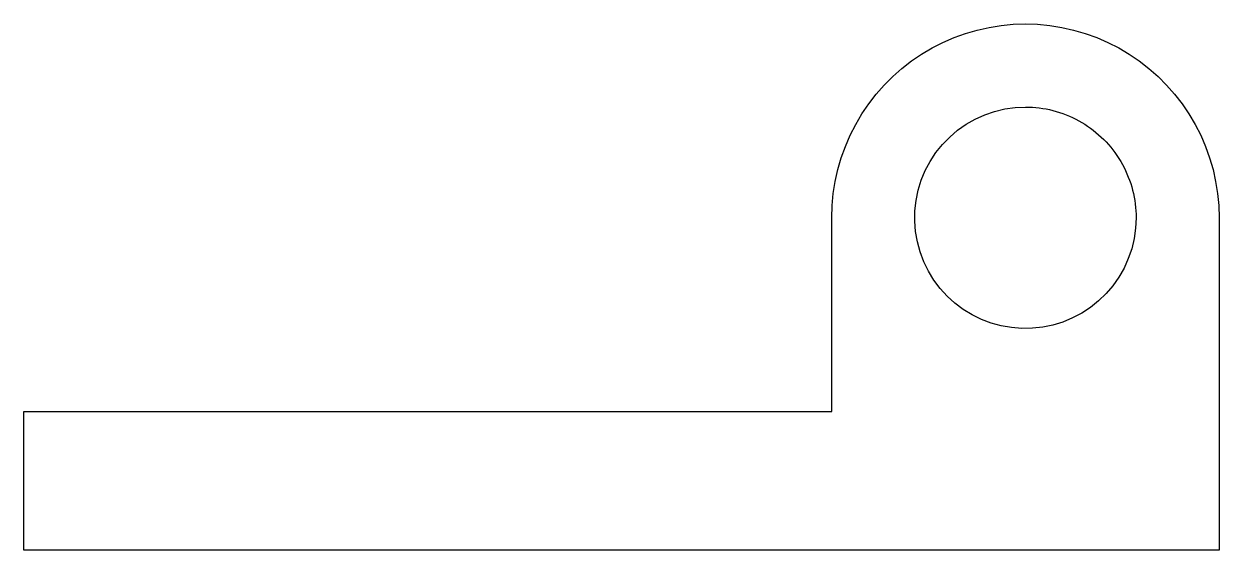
# Model space of a CAD drawing. Header units: metres. Extents: x -34.1 to 9.1, y 0 to 19.
import ezdxf

# ---------------------------------------------------------------- set-up
doc = ezdxf.new("R2010")
doc.units = ezdxf.units.M

msp = doc.modelspace()

# ---------------------------------------------------------------- linework, layer by layer
for points in [[(-4.9, 12), (-4.886, 12.44), (-4.845, 12.877), (-4.776, 13.312), (-4.68, 13.741), (-4.557, 14.163), (-4.408, 14.577), (-4.234, 14.98), (-4.034, 15.372), (-3.81, 15.751), (-3.563, 16.114), (-3.294, 16.462), (-3.003, 16.792), (-2.692, 17.103), (-2.362, 17.394), (-2.014, 17.663), (-1.651, 17.91), (-1.272, 18.134), (-0.88, 18.334), (-0.477, 18.508), (-0.063, 18.657), (0.359, 18.78), (0.788, 18.876), (1.223, 18.945), (1.66, 18.986), (2.1, 19), (2.54, 18.986), (2.977, 18.945), (3.412, 18.876), (3.841, 18.78), (4.263, 18.657), (4.677, 18.508), (5.08, 18.334), (5.472, 18.134), (5.851, 17.91), (6.214, 17.663), (6.562, 17.394), (6.892, 17.103), (7.203, 16.792), (7.494, 16.462), (7.763, 16.114), (8.01, 15.751), (8.234, 15.372), (8.434, 14.98), (8.608, 14.577), (8.757, 14.163), (8.88, 13.741), (8.976, 13.312), (9.045, 12.877), (9.086, 12.44), (9.1, 12)], [(6.1, 12), (6.082, 11.624), (6.029, 11.25), (5.941, 10.884), (5.819, 10.528), (5.664, 10.184), (5.477, 9.857), (5.261, 9.548), (5.016, 9.262), (4.745, 9), (4.451, 8.764), (4.136, 8.557), (3.803, 8.381), (3.455, 8.236), (3.095, 8.126), (2.726, 8.049), (2.351, 8.008), (1.974, 8.002), (1.599, 8.032), (1.227, 8.096), (0.864, 8.196), (0.511, 8.329), (0.173, 8.495), (-0.148, 8.692), (-0.45, 8.918), (-0.728, 9.172), (-0.982, 9.45), (-1.208, 9.752), (-1.405, 10.073), (-1.571, 10.411), (-1.704, 10.764), (-1.804, 11.127), (-1.868, 11.499), (-1.898, 11.874), (-1.892, 12.251), (-1.851, 12.626), (-1.774, 12.995), (-1.664, 13.355), (-1.519, 13.703), (-1.343, 14.036), (-1.136, 14.351), (-0.9, 14.645), (-0.638, 14.916), (-0.352, 15.161), (-0.043, 15.377), (0.284, 15.564), (0.628, 15.719), (0.984, 15.841), (1.35, 15.929), (1.724, 15.982), (2.1, 16)], [(2.1, 16), (2.226, 15.998), (2.351, 15.992), (2.476, 15.982), (2.601, 15.968), (2.726, 15.951), (2.85, 15.929), (2.973, 15.904), (3.095, 15.874), (3.216, 15.841), (3.336, 15.804), (3.455, 15.764), (3.572, 15.719), (3.689, 15.671), (3.803, 15.619), (3.916, 15.564), (4.027, 15.505), (4.136, 15.443), (4.243, 15.377), (4.348, 15.308), (4.451, 15.236), (4.552, 15.161), (4.65, 15.082), (4.745, 15), (4.838, 14.916), (4.928, 14.828), (5.016, 14.738), (5.1, 14.645), (5.182, 14.55), (5.261, 14.452), (5.336, 14.351), (5.408, 14.248), (5.477, 14.143), (5.543, 14.036), (5.605, 13.927), (5.664, 13.816), (5.719, 13.703), (5.771, 13.589), (5.819, 13.472), (5.864, 13.355), (5.904, 13.236), (5.941, 13.116), (5.974, 12.995), (6.004, 12.873), (6.029, 12.75), (6.051, 12.626), (6.068, 12.501), (6.082, 12.376), (6.092, 12.251), (6.098, 12.126), (6.1, 12)], [(-4.9, 5), (-4.9, 5.14), (-4.9, 5.28), (-4.9, 5.42), (-4.9, 5.56), (-4.9, 5.7), (-4.9, 5.84), (-4.9, 5.98), (-4.9, 6.12), (-4.9, 6.26), (-4.9, 6.4), (-4.9, 6.54), (-4.9, 6.68), (-4.9, 6.82), (-4.9, 6.96), (-4.9, 7.1), (-4.9, 7.24), (-4.9, 7.38), (-4.9, 7.52), (-4.9, 7.66), (-4.9, 7.8), (-4.9, 7.94), (-4.9, 8.08), (-4.9, 8.22), (-4.9, 8.36), (-4.9, 8.5), (-4.9, 8.64), (-4.9, 8.78), (-4.9, 8.92), (-4.9, 9.06), (-4.9, 9.2), (-4.9, 9.34), (-4.9, 9.48), (-4.9, 9.62), (-4.9, 9.76), (-4.9, 9.9), (-4.9, 10.04), (-4.9, 10.18), (-4.9, 10.32), (-4.9, 10.46), (-4.9, 10.6), (-4.9, 10.74), (-4.9, 10.88), (-4.9, 11.02), (-4.9, 11.16), (-4.9, 11.3), (-4.9, 11.44), (-4.9, 11.58), (-4.9, 11.72), (-4.9, 11.86), (-4.9, 12)], [(-4.9, 5), (-4.9, 5.14), (-4.9, 5.28), (-4.9, 5.42), (-4.9, 5.56), (-4.9, 5.7), (-4.9, 5.84), (-4.9, 5.98), (-4.9, 6.12), (-4.9, 6.26), (-4.9, 6.4), (-4.9, 6.54), (-4.9, 6.68), (-4.9, 6.82), (-4.9, 6.96), (-4.9, 7.1), (-4.9, 7.24), (-4.9, 7.38), (-4.9, 7.52), (-4.9, 7.66), (-4.9, 7.8), (-4.9, 7.94), (-4.9, 8.08), (-4.9, 8.22), (-4.9, 8.36), (-4.9, 8.5), (-4.9, 8.64), (-4.9, 8.78), (-4.9, 8.92), (-4.9, 9.06), (-4.9, 9.2), (-4.9, 9.34), (-4.9, 9.48), (-4.9, 9.62), (-4.9, 9.76), (-4.9, 9.9), (-4.9, 10.04), (-4.9, 10.18), (-4.9, 10.32), (-4.9, 10.46), (-4.9, 10.6), (-4.9, 10.74), (-4.9, 10.88), (-4.9, 11.02), (-4.9, 11.16), (-4.9, 11.3), (-4.9, 11.44), (-4.9, 11.58), (-4.9, 11.72), (-4.9, 11.86), (-4.9, 12)], [(9.1, 12), (9.1, 11.76), (9.1, 11.52), (9.1, 11.28), (9.1, 11.04), (9.1, 10.8), (9.1, 10.56), (9.1, 10.32), (9.1, 10.08), (9.1, 9.84), (9.1, 9.6), (9.1, 9.36), (9.1, 9.12), (9.1, 8.88), (9.1, 8.64), (9.1, 8.4), (9.1, 8.16), (9.1, 7.92), (9.1, 7.68), (9.1, 7.44), (9.1, 7.2), (9.1, 6.96), (9.1, 6.72), (9.1, 6.48), (9.1, 6.24), (9.1, 6), (9.1, 5.76), (9.1, 5.52), (9.1, 5.28), (9.1, 5.04), (9.1, 4.8), (9.1, 4.56), (9.1, 4.32), (9.1, 4.08), (9.1, 3.84), (9.1, 3.6), (9.1, 3.36), (9.1, 3.12), (9.1, 2.88), (9.1, 2.64), (9.1, 2.4), (9.1, 2.16), (9.1, 1.92), (9.1, 1.68), (9.1, 1.44), (9.1, 1.2), (9.1, 0.96), (9.1, 0.72), (9.1, 0.48), (9.1, 0.24), (9.1, 0)], [(-34.1, 0), (-34.1, 0.1), (-34.1, 0.2), (-34.1, 0.3), (-34.1, 0.4), (-34.1, 0.5), (-34.1, 0.6), (-34.1, 0.7), (-34.1, 0.8), (-34.1, 0.9), (-34.1, 1), (-34.1, 1.1), (-34.1, 1.2), (-34.1, 1.3), (-34.1, 1.4), (-34.1, 1.5), (-34.1, 1.6), (-34.1, 1.7), (-34.1, 1.8), (-34.1, 1.9), (-34.1, 2), (-34.1, 2.1), (-34.1, 2.2), (-34.1, 2.3), (-34.1, 2.4), (-34.1, 2.5), (-34.1, 2.6), (-34.1, 2.7), (-34.1, 2.8), (-34.1, 2.9), (-34.1, 3), (-34.1, 3.1), (-34.1, 3.2), (-34.1, 3.3), (-34.1, 3.4), (-34.1, 3.5), (-34.1, 3.6), (-34.1, 3.7), (-34.1, 3.8), (-34.1, 3.9), (-34.1, 4), (-34.1, 4.1), (-34.1, 4.2), (-34.1, 4.3), (-34.1, 4.4), (-34.1, 4.5), (-34.1, 4.6), (-34.1, 4.7), (-34.1, 4.8), (-34.1, 4.9), (-34.1, 5)], [(-34.1, 5), (-33.516, 5), (-32.932, 5), (-32.348, 5), (-31.764, 5), (-31.18, 5), (-30.596, 5), (-30.012, 5), (-29.428, 5), (-28.844, 5), (-28.26, 5), (-27.676, 5), (-27.092, 5), (-26.508, 5), (-25.924, 5), (-25.34, 5), (-24.756, 5), (-24.172, 5), (-23.588, 5), (-23.004, 5), (-22.42, 5), (-21.836, 5), (-21.252, 5), (-20.668, 5), (-20.084, 5), (-19.5, 5), (-18.916, 5), (-18.332, 5), (-17.748, 5), (-17.164, 5), (-16.58, 5), (-15.996, 5), (-15.412, 5), (-14.828, 5), (-14.244, 5), (-13.66, 5), (-13.076, 5), (-12.492, 5), (-11.908, 5), (-11.324, 5), (-10.74, 5), (-10.156, 5), (-9.572, 5), (-8.988, 5), (-8.404, 5), (-7.82, 5), (-7.236, 5), (-6.652, 5), (-6.068, 5), (-5.484, 5), (-4.9, 5)], [(-20, 5), (-19.698, 5), (-19.396, 5), (-19.094, 5), (-18.792, 5), (-18.49, 5), (-18.188, 5), (-17.886, 5), (-17.584, 5), (-17.282, 5), (-16.98, 5), (-16.678, 5), (-16.376, 5), (-16.074, 5), (-15.772, 5), (-15.47, 5), (-15.168, 5), (-14.866, 5), (-14.564, 5), (-14.262, 5), (-13.96, 5), (-13.658, 5), (-13.356, 5), (-13.054, 5), (-12.752, 5), (-12.45, 5), (-12.148, 5), (-11.846, 5), (-11.544, 5), (-11.242, 5), (-10.94, 5), (-10.638, 5), (-10.336, 5), (-10.034, 5), (-9.732, 5), (-9.43, 5), (-9.128, 5), (-8.826, 5), (-8.524, 5), (-8.222, 5), (-7.92, 5), (-7.618, 5), (-7.316, 5), (-7.014, 5), (-6.712, 5), (-6.41, 5), (-6.108, 5), (-5.806, 5), (-5.504, 5), (-5.202, 5), (-4.9, 5)], [(9.1, 0), (8.236, 0), (7.372, 0), (6.508, 0), (5.644, 0), (4.78, 0), (3.916, 0), (3.052, 0), (2.188, 0), (1.324, 0), (0.46, 0), (-0.404, 0), (-1.268, 0), (-2.132, 0), (-2.996, 0), (-3.86, 0), (-4.724, 0), (-5.588, 0), (-6.452, 0), (-7.316, 0), (-8.18, 0), (-9.044, 0), (-9.908, 0), (-10.772, 0), (-11.636, 0), (-12.5, 0), (-13.364, 0), (-14.228, 0), (-15.092, 0), (-15.956, 0), (-16.82, 0), (-17.684, 0), (-18.548, 0), (-19.412, 0), (-20.276, 0), (-21.14, 0), (-22.004, 0), (-22.868, 0), (-23.732, 0), (-24.596, 0), (-25.46, 0), (-26.324, 0), (-27.188, 0), (-28.052, 0), (-28.916, 0), (-29.78, 0), (-30.644, 0), (-31.508, 0), (-32.372, 0), (-33.236, 0), (-34.1, 0)]]:
    msp.add_lwpolyline(points)

doc.saveas('drawing.dxf')
